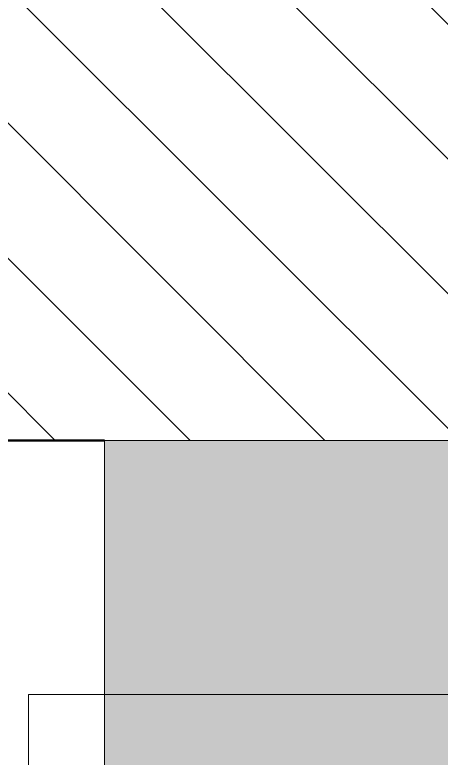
# Model space of a CAD drawing. Header units: centimetres. Extents: x -5566 to 5867, y -120 to 4683.
# Drawn here: x -1993.03 to -1976.26, y 2557.99 to 2587.24 of the extents above; entities that cross this region are included whole.
import ezdxf

# ---------------------------------------------------------------- set-up
doc = ezdxf.new("R2010")
doc.units = ezdxf.units.CM
doc.linetypes.add('Dash', pattern=[0.6, 0.3, -0.3])
for name, color, linetype, lineweight in [('A-GLAZ', 151, 'Continuous', 13), ('A-GLAZ-HDLN', 1, 'Dash', 15), ('A-WALL-PATT', 111, 'Continuous', 20), ('I-WALL', 2, 'Continuous', 13), ('S-COLS', 52, 'Continuous', 13)]:
    doc.layers.add(name, color=color, linetype=linetype, lineweight=lineweight)

# ---------------------------------------------------------------- blocks, each defined once
blk = doc.blocks.new('AR_Alum_Sgl_keep_DownOpen - W100H175-V54-Level _9_00')
at = {"layer": 'A-GLAZ'}
h = blk.add_hatch(dxfattribs=at)
h.set_pattern_fill('FP_44', color=256, style=0, pattern_type=2)
h.set_pattern_definition([(270, (1680, 3006.5), (100, 6e-15), []), (0, (1680, 3006.5), (0, 50), [])])
h.paths.add_polyline_path([(0.047, 14), (-50, 14), (-50, 11), (50, 11), (50, 14), (45, 14)], flags=0)
blk.add_hatch(color=256, dxfattribs=at).paths.add_polyline_path([(45, 11), (45, -4), (50, -4), (50, 11)], flags=0)
for q in [(-50, 14), (50, 11)]:
    blk.add_line((50, 14), q, dxfattribs=at)
at = {"layer": 'A-GLAZ', "lineweight": 15}
for p, q in [((50, 11), (45, 11)), ((50, -4), (50, 11))]:
    blk.add_line(p, q, dxfattribs=at)
at = {"layer": 'A-GLAZ-HDLN'}
blk.add_line((-50, 11), (50, 11), dxfattribs=at)

msp = doc.modelspace()

# ---------------------------------------------------------------- hatches: boundary and pattern name
at = {"layer": 'A-WALL-PATT', "lineweight": 13}
h = msp.add_hatch(color=256, dxfattribs=at)
h.paths.add_polyline_path([(-1989.5, 3438.992), (-1989.5, 3415.492), (-1967.5, 3415.492), (-1967.5, 3438.992), (-1985, 3438.992)], flags=0)
h.paths.add_polyline_path([(-1989.5, 3337.492), (-1967.5, 3337.492), (-1967.5, 3370.492), (-1989.5, 3370.492)], flags=0)
h.paths.add_polyline_path([(-1989.5, 2560.492), (-1967.5, 2560.492), (-1967.5, 2570.492), (-1989.5, 2570.492)], flags=0)
h.paths.add_polyline_path([(-1989.5, 4162.992), (-1989.5, 4138.992), (-1967.5, 4138.992), (-1967.5, 4162.992), (-1985, 4162.992)], flags=0)
h.paths.add_polyline_path([(-1989.5, 1395.492), (-1989.5, 1377.492), (-1967.5, 1377.492), (-1967.5, 1415.492), (-1989.5, 1415.492), (-1989.5, 1396.519)], flags=0)
h.paths.add_polyline_path([(-1989.5, 535.492), (-1989.5, 345.992), (-1967.5, 345.992), (-1967.5, 535.492), (-1985, 535.492)], flags=0)
h.paths.add_polyline_path([(-1989.5, 1706.992), (-1967.5, 1706.992), (-1967.5, 1810.492), (-1989.5, 1810.492), (-1989.5, 1800.492)], flags=0)
h.paths.add_polyline_path([(-1989.5, 2110.492), (-1967.5, 2110.492), (-1967.5, 2125.492), (-1989.5, 2125.492)], flags=0)
h.paths.add_polyline_path([(-1989.5, 2937.492), (-1967.5, 2937.492), (-1967.5, 3037.492), (-1989.5, 3037.492)], flags=0)
h.paths.add_polyline_path([(-1989.5, 1506.992), (-1989.5, 1460.492), (-1967.5, 1460.492), (-1967.5, 1506.992), (-1985, 1506.992)], flags=0)
h.paths.add_polyline_path([(-1989.5, 1015.492), (-1967.5, 1015.492), (-1967.5, 1077.492), (-1989.5, 1077.492)], flags=0)
h.paths.add_polyline_path([(-1989.5, 970.492), (-1989.5, 935.492), (-1967.5, 935.492), (-1967.5, 970.492), (-1985, 970.492)], flags=0)
h.paths.add_polyline_path([(-1989.5, 2637.492), (-1989.5, 2615.492), (-1967.5, 2615.492), (-1967.5, 2637.492), (-1985, 2637.492)], flags=0)
h.paths.add_polyline_path([(-1989.5, 222.992), (-1967.5, 222.992), (-1967.5, 245.992), (-1989.5, 245.992)], flags=0)
at = {"layer": 'S-COLS'}
h = msp.add_hatch(dxfattribs=at)
h.set_pattern_fill('FP_1', color=8, angle=-90, style=0, pattern_type=2)
h.set_pattern_definition([(315, (-4985, 4190.492), (2.6516504, 2.6516504), [])])
h.paths.add_polyline_path([(-2012.5, 2570.492), (-1967.5, 2570.492), (-1967.5, 2615.492), (-2012.5, 2615.492), (-2012.5, 2590.112)], flags=0)

# ---------------------------------------------------------------- linework, layer by layer
at = {"layer": 'I-WALL', "lineweight": 20}
for p, q in [((-1989.5, 2570.492), (-1989.5, 2560.492)), ((-1989.5, 2560.492), (-1967.5, 2560.492))]:
    msp.add_line(p, q, dxfattribs=at)
at = {"layer": 'I-WALL'}
msp.add_line((-1967.5, 2570.492), (-1989.5, 2570.492), dxfattribs=at)
at = {"layer": 'S-COLS', "lineweight": 50}
msp.add_line((-2012.5, 2570.492), (-1989.5, 2570.492), dxfattribs=at)
at = {"layer": 'S-COLS'}
msp.add_line((-1989.5, 2570.492), (-1967.5, 2570.492), dxfattribs=at)

# ---------------------------------------------------------------- block references
at = {"layer": 'A-GLAZ', "rotation": 89.99999999999999}
msp.add_blockref('AR_Alum_Sgl_keep_DownOpen - W100H175-V54-Level _9_00', (-1978.5, 2510.492), dxfattribs=at)

doc.saveas('drawing.dxf')
